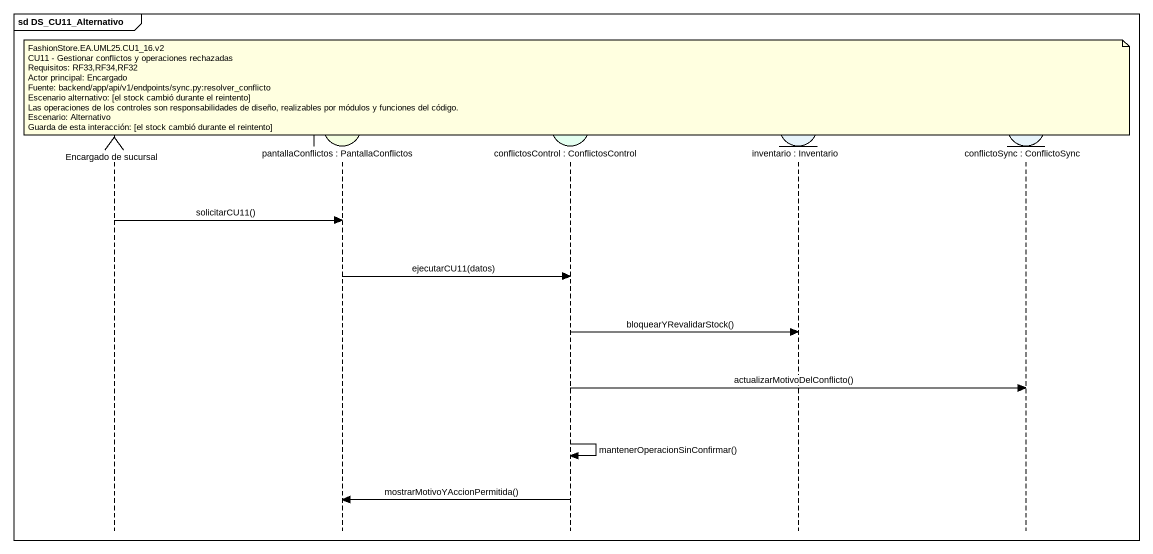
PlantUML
@startuml
mainframe sd DS_CU11_Alternativo
hide footbox
actor "Encargado de sucursal" as Encargado_de_sucursal
boundary "pantallaConflictos : PantallaConflictos" as pantallaConflictos #F5FFE1
control "conflictosControl : ConflictosControl" as conflictosControl #E4FFF0
entity "inventario : Inventario" as inventario #E8F4FB
entity "conflictoSync : ConflictoSync" as conflictoSync #E8F4FB

note over conflictosControl
  FashionStore.EA.UML25.CU1_16.v2
  CU11 - Gestionar conflictos y operaciones rechazadas
  Requisitos: RF33,RF34,RF32
  Actor principal: Encargado
  Fuente: backend/app/api/v1/endpoints/sync.py:resolver_conflicto
  Escenario alternativo: [el stock cambió durante el reintento]
  Las operaciones de los controles son responsabilidades de diseño, realizables por módulos y funciones del código.
  Escenario: Alternativo
  Guarda de esta interacción: [el stock cambió durante el reintento]
end note
Encargado_de_sucursal -> pantallaConflictos : solicitarCU11()
pantallaConflictos -> conflictosControl : ejecutarCU11(datos)
conflictosControl -> inventario : bloquearYRevalidarStock()
conflictosControl -> conflictoSync : actualizarMotivoDelConflicto()
conflictosControl -> conflictosControl : mantenerOperacionSinConfirmar()
conflictosControl -> pantallaConflictos : mostrarMotivoYAccionPermitida()
@enduml
